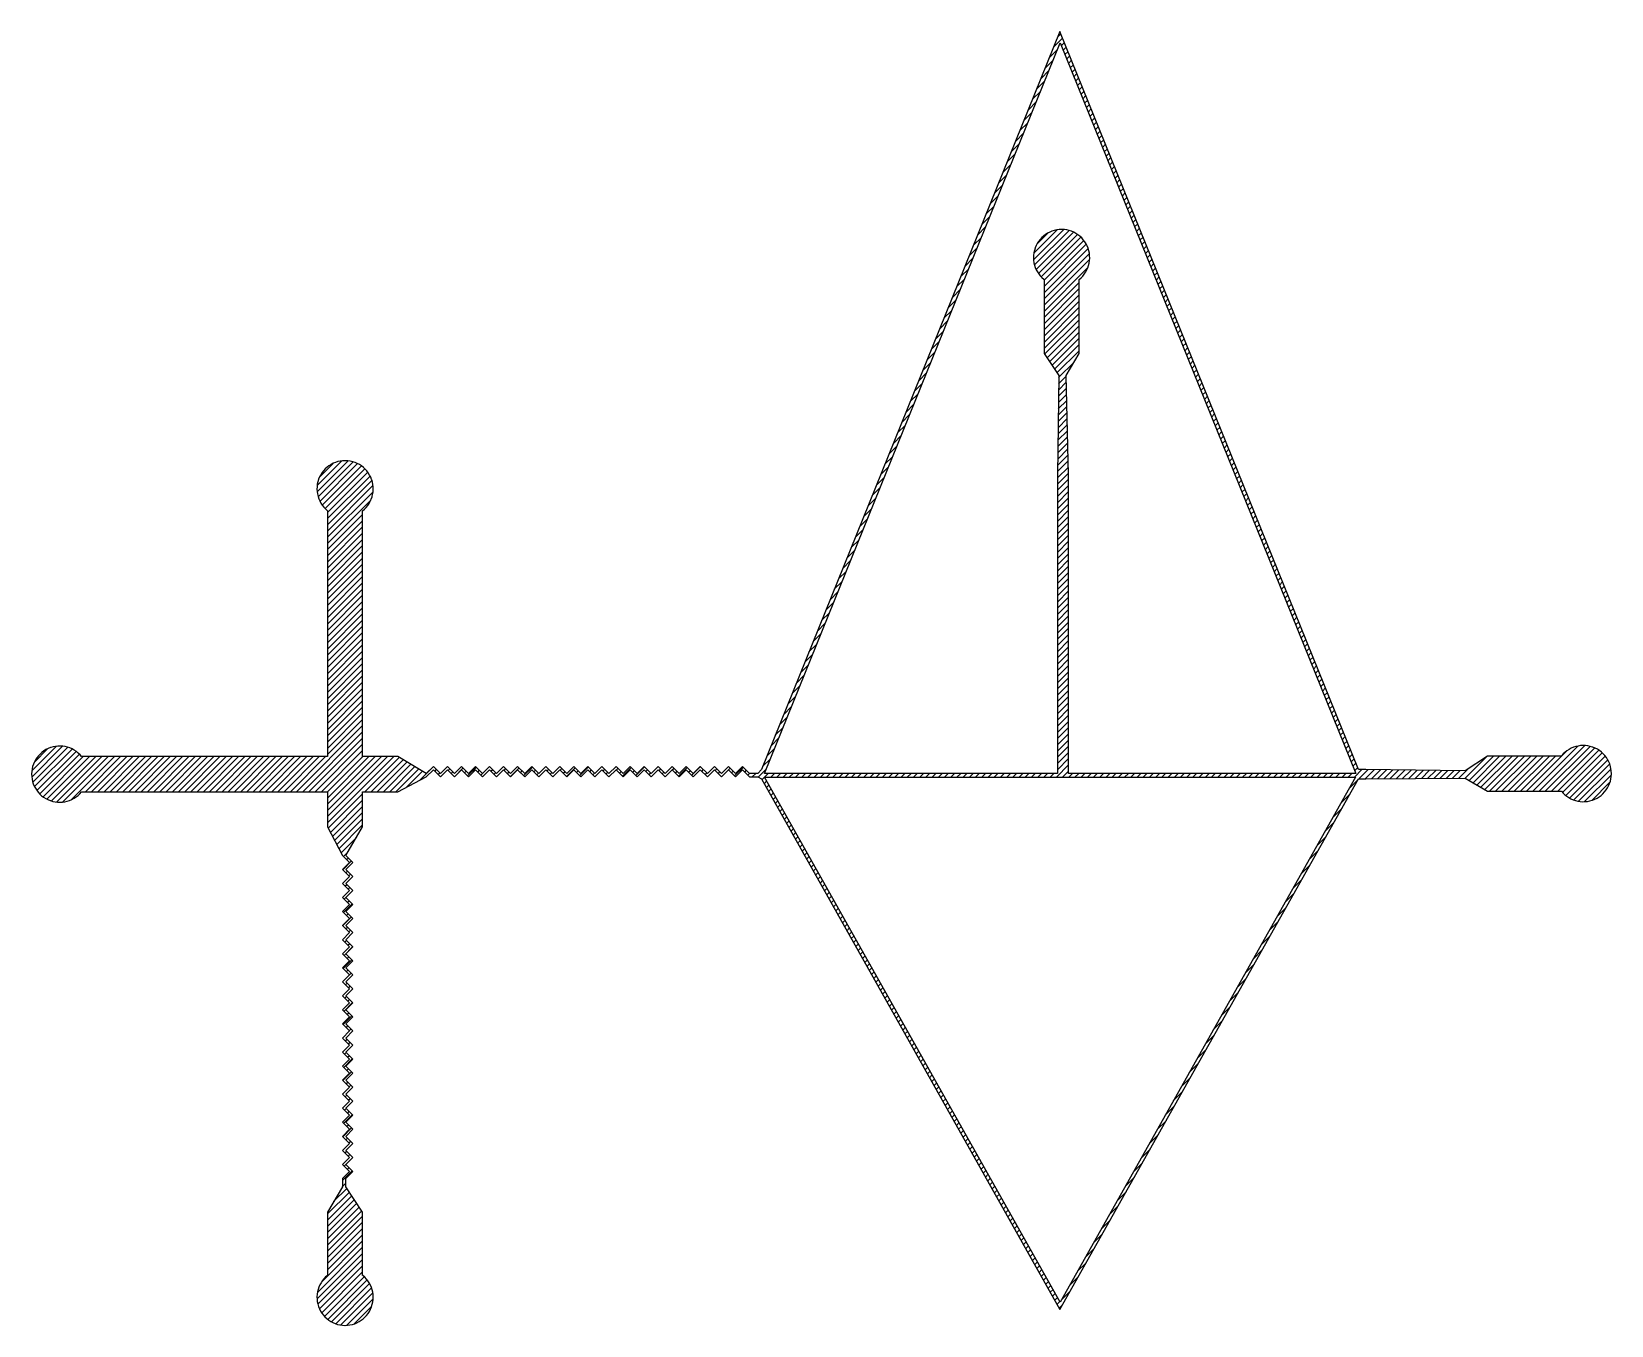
# Model space of a CAD drawing. Extents: x -182.8 to -137.9, y -97 to -60.1.
import ezdxf

# ---------------------------------------------------------------- set-up
doc = ezdxf.new("R2010")
doc.units = 0
doc.header["$MEASUREMENT"] = 0
doc.layers.get('0').update_dxf_attribs({"linetype": 'CONTINUOUS'})
doc.layers.add('1', color=7, linetype='CONTINUOUS')

msp = doc.modelspace()

# ---------------------------------------------------------------- hatches: boundary and pattern name
at = {"linetype": 'Continuous'}
h = msp.add_hatch(dxfattribs=at)
h.set_pattern_fill('ANSI31', color=256)
h.set_pattern_definition([(45, (-173.98028, -81.35502), (-0.08838835, 0.08838835), [])])
h.paths.add_polyline_path([(-171.591, -81.353), (-171.391, -81.153), (-171.191, -81.353), (-170.991, -81.153), (-170.791, -81.353), (-170.591, -81.153), (-170.391, -81.353), (-170.191, -81.153), (-169.991, -81.353), (-169.791, -81.153), (-169.591, -81.353), (-169.391, -81.153), (-169.191, -81.353), (-168.991, -81.153), (-168.791, -81.353), (-168.591, -81.153), (-168.391, -81.353), (-168.191, -81.153), (-167.991, -81.353), (-167.791, -81.153), (-167.591, -81.353), (-167.391, -81.153), (-167.191, -81.353), (-166.991, -81.153), (-166.791, -81.353), (-166.591, -81.153), (-166.391, -81.353), (-166.191, -81.153), (-165.991, -81.353), (-165.791, -81.153), (-165.591, -81.353), (-165.391, -81.153), (-165.191, -81.353), (-164.991, -81.153), (-164.791, -81.353), (-164.591, -81.153), (-164.391, -81.353), (-164.191, -81.153), (-163.991, -81.353), (-163.791, -81.153), (-163.591, -81.353), (-163.391, -81.153), (-163.191, -81.353), (-162.991, -81.153), (-162.791, -81.353), (-162.591, -81.153), (-162.391, -81.353), (-162.158, -81.353), (-162.053, -81.409), (-153.553, -96.515), (-145.053, -81.409), (-144.843, -81.409), (-142.016, -81.39), (-141.384, -81.761), (-139.279, -81.761), (-139.233, -81.814), (-139.183, -81.862), (-139.128, -81.906), (-139.07, -81.944), (-139.009, -81.978), (-138.945, -82.006), (-138.879, -82.029), (-138.811, -82.045), (-138.742, -82.056), (-138.673, -82.061), (-138.603, -82.059), (-138.534, -82.052), (-138.465, -82.038), (-138.398, -82.019), (-138.39, -82.016), (-138.325, -81.99), (-138.263, -81.958), (-138.204, -81.922), (-138.148, -81.88), (-138.096, -81.833), (-138.048, -81.782), (-138.005, -81.727), (-137.967, -81.669), (-137.934, -81.607), (-137.906, -81.543), (-137.885, -81.477), (-137.869, -81.409), (-137.859, -81.34), (-137.855, -81.27), (-137.855, -81.261), (-137.858, -81.191), (-137.867, -81.122), (-137.882, -81.054), (-137.903, -80.987), (-137.93, -80.923), (-137.962, -80.861), (-137.999, -80.802), (-138.042, -80.747), (-138.089, -80.695), (-138.14, -80.648), (-138.196, -80.606), (-138.254, -80.568), (-138.316, -80.536), (-138.381, -80.509), (-138.39, -80.506), (-138.457, -80.486), (-138.525, -80.471), (-138.594, -80.463), (-138.664, -80.461), (-138.733, -80.465), (-138.802, -80.475), (-138.87, -80.491), (-138.937, -80.512), (-139.001, -80.54), (-139.062, -80.573), (-139.121, -80.611), (-139.175, -80.654), (-139.226, -80.702), (-139.273, -80.753), (-139.279, -80.761), (-141.384, -80.761), (-142.016, -81.178), (-144.843, -81.146), (-145.053, -81.146), (-153.553, -60.133), (-162.053, -81.146), (-162.158, -81.254), (-162.391, -81.254), (-162.591, -81.054), (-162.791, -81.254), (-162.991, -81.054), (-163.191, -81.254), (-163.391, -81.054), (-163.591, -81.254), (-163.791, -81.054), (-163.991, -81.254), (-164.191, -81.054), (-164.391, -81.254), (-164.591, -81.054), (-164.791, -81.254), (-164.991, -81.054), (-165.191, -81.254), (-165.391, -81.054), (-165.591, -81.254), (-165.791, -81.054), (-165.991, -81.254), (-166.191, -81.054), (-166.391, -81.254), (-166.591, -81.054), (-166.791, -81.254), (-166.991, -81.054), (-167.191, -81.254), (-167.391, -81.054), (-167.591, -81.254), (-167.791, -81.054), (-167.991, -81.254), (-168.191, -81.054), (-168.391, -81.254), (-168.591, -81.054), (-168.791, -81.254), (-168.991, -81.054), (-169.191, -81.254), (-169.391, -81.054), (-169.591, -81.254), (-169.791, -81.054), (-169.991, -81.254), (-170.191, -81.054), (-170.391, -81.254), (-170.591, -81.054), (-170.791, -81.254), (-170.991, -81.054), (-171.191, -81.254), (-171.391, -81.054), (-171.591, -81.254), (-172.404, -80.776), (-173.404, -80.776), (-173.404, -73.776), (-173.351, -73.73), (-173.303, -73.68), (-173.259, -73.625), (-173.22, -73.567), (-173.187, -73.506), (-173.159, -73.442), (-173.136, -73.376), (-173.119, -73.308), (-173.109, -73.239), (-173.104, -73.17), (-173.105, -73.1), (-173.113, -73.031), (-173.126, -72.962), (-173.146, -72.895), (-173.149, -72.886), (-173.175, -72.821), (-173.206, -72.759), (-173.243, -72.7), (-173.285, -72.644), (-173.331, -72.592), (-173.382, -72.544), (-173.437, -72.501), (-173.496, -72.463), (-173.557, -72.43), (-173.621, -72.403), (-173.687, -72.381), (-173.755, -72.365), (-173.824, -72.355), (-173.894, -72.351), (-173.904, -72.351), (-173.974, -72.354), (-174.043, -72.363), (-174.111, -72.378), (-174.178, -72.399), (-174.242, -72.426), (-174.304, -72.458), (-174.363, -72.496), (-174.418, -72.538), (-174.47, -72.585), (-174.517, -72.637), (-174.559, -72.692), (-174.597, -72.751), (-174.629, -72.813), (-174.656, -72.877), (-174.659, -72.886), (-174.679, -72.953), (-174.694, -73.021), (-174.702, -73.091), (-174.704, -73.161), (-174.7, -73.23), (-174.69, -73.299), (-174.674, -73.368), (-174.652, -73.434), (-174.625, -73.498), (-174.592, -73.56), (-174.554, -73.618), (-174.51, -73.673), (-174.463, -73.724), (-174.411, -73.771), (-174.404, -73.776), (-174.404, -80.776), (-181.403, -80.776), (-181.449, -80.723), (-181.499, -80.675), (-181.554, -80.631), (-181.612, -80.592), (-181.673, -80.559), (-181.737, -80.531), (-181.803, -80.508), (-181.871, -80.491), (-181.94, -80.481), (-182.009, -80.476), (-182.079, -80.477), (-182.148, -80.485), (-182.217, -80.498), (-182.284, -80.518), (-182.293, -80.521), (-182.358, -80.547), (-182.42, -80.578), (-182.479, -80.615), (-182.535, -80.657), (-182.587, -80.704), (-182.635, -80.755), (-182.678, -80.81), (-182.716, -80.868), (-182.749, -80.93), (-182.777, -80.994), (-182.798, -81.06), (-182.814, -81.128), (-182.824, -81.197), (-182.828, -81.267), (-182.828, -81.276), (-182.825, -81.346), (-182.816, -81.415), (-182.801, -81.483), (-182.78, -81.55), (-182.753, -81.614), (-182.72, -81.676), (-182.683, -81.735), (-182.64, -81.791), (-182.593, -81.842), (-182.542, -81.889), (-182.486, -81.932), (-182.427, -81.969), (-182.365, -82.002), (-182.301, -82.028), (-182.293, -82.031), (-182.226, -82.051), (-182.158, -82.066), (-182.088, -82.074), (-182.018, -82.076), (-181.949, -82.072), (-181.88, -82.062), (-181.811, -82.046), (-181.745, -82.024), (-181.681, -81.997), (-181.619, -81.964), (-181.561, -81.926), (-181.506, -81.882), (-181.455, -81.835), (-181.408, -81.783), (-181.403, -81.776), (-174.404, -81.776), (-174.404, -82.776), (-173.981, -83.589), (-173.781, -83.789), (-173.981, -83.989), (-173.781, -84.189), (-173.981, -84.389), (-173.781, -84.589), (-173.981, -84.789), (-173.781, -84.989), (-173.981, -85.189), (-173.781, -85.389), (-173.981, -85.589), (-173.781, -85.789), (-173.981, -85.989), (-173.781, -86.189), (-173.981, -86.389), (-173.781, -86.589), (-173.981, -86.789), (-173.781, -86.989), (-173.981, -87.189), (-173.781, -87.389), (-173.981, -87.589), (-173.781, -87.789), (-173.981, -87.989), (-173.781, -88.189), (-173.981, -88.389), (-173.781, -88.589), (-173.981, -88.789), (-173.781, -88.989), (-173.981, -89.189), (-173.781, -89.389), (-173.981, -89.589), (-173.781, -89.789), (-173.981, -89.989), (-173.781, -90.189), (-173.981, -90.389), (-173.781, -90.589), (-173.981, -90.789), (-173.781, -90.989), (-173.981, -91.189), (-173.781, -91.389), (-173.981, -91.589), (-173.781, -91.789), (-173.981, -91.989), (-173.781, -92.189), (-173.981, -92.389), (-173.781, -92.589), (-173.981, -92.789), (-173.981, -93.022), (-174.404, -93.747), (-174.404, -95.547), (-174.457, -95.593), (-174.505, -95.643), (-174.549, -95.698), (-174.588, -95.756), (-174.621, -95.817), (-174.649, -95.881), (-174.672, -95.947), (-174.689, -96.015), (-174.699, -96.084), (-174.704, -96.154), (-174.702, -96.224), (-174.695, -96.293), (-174.681, -96.362), (-174.662, -96.429), (-174.659, -96.437), (-174.633, -96.502), (-174.601, -96.564), (-174.565, -96.623), (-174.523, -96.679), (-174.476, -96.731), (-174.425, -96.779), (-174.37, -96.822), (-174.312, -96.86), (-174.25, -96.893), (-174.186, -96.921), (-174.119, -96.942), (-174.051, -96.958), (-173.982, -96.968), (-173.912, -96.972), (-173.904, -96.972), (-173.834, -96.969), (-173.765, -96.96), (-173.697, -96.945), (-173.63, -96.924), (-173.566, -96.897), (-173.504, -96.865), (-173.445, -96.827), (-173.389, -96.785), (-173.338, -96.737), (-173.291, -96.686), (-173.248, -96.631), (-173.211, -96.572), (-173.179, -96.51), (-173.152, -96.445), (-173.149, -96.437), (-173.129, -96.37), (-173.114, -96.302), (-173.106, -96.233), (-173.104, -96.163), (-173.108, -96.093), (-173.118, -96.024), (-173.133, -95.956), (-173.155, -95.89), (-173.183, -95.825), (-173.216, -95.764), (-173.254, -95.705), (-173.297, -95.651), (-173.345, -95.6), (-173.397, -95.553), (-173.404, -95.547), (-173.404, -93.747), (-173.882, -93.022), (-173.882, -92.789), (-173.682, -92.589), (-173.882, -92.389), (-173.682, -92.189), (-173.882, -91.989), (-173.682, -91.789), (-173.882, -91.589), (-173.682, -91.389), (-173.882, -91.189), (-173.682, -90.989), (-173.882, -90.789), (-173.682, -90.589), (-173.882, -90.389), (-173.682, -90.189), (-173.882, -89.989), (-173.682, -89.789), (-173.882, -89.589), (-173.682, -89.389), (-173.882, -89.189), (-173.682, -88.989), (-173.882, -88.789), (-173.682, -88.589), (-173.882, -88.389), (-173.682, -88.189), (-173.882, -87.989), (-173.682, -87.789), (-173.882, -87.589), (-173.682, -87.389), (-173.882, -87.189), (-173.682, -86.989), (-173.882, -86.789), (-173.682, -86.589), (-173.882, -86.389), (-173.682, -86.189), (-173.882, -85.989), (-173.682, -85.789), (-173.882, -85.589), (-173.682, -85.389), (-173.882, -85.189), (-173.682, -84.989), (-173.882, -84.789), (-173.682, -84.589), (-173.882, -84.389), (-173.682, -84.189), (-173.882, -83.989), (-173.682, -83.789), (-173.882, -83.589), (-173.404, -82.776), (-173.404, -81.776), (-172.404, -81.776)])
h.paths.add_polyline_path([(-161.964, -81.255), (-153.549, -60.453), (-145.134, -81.255), (-153.307, -81.255), (-153.307, -72.755), (-153.378, -69.928), (-153.007, -69.296), (-153.007, -67.191), (-152.954, -67.145), (-152.906, -67.095), (-152.862, -67.04), (-152.824, -66.982), (-152.79, -66.921), (-152.762, -66.857), (-152.739, -66.791), (-152.723, -66.723), (-152.712, -66.654), (-152.707, -66.585), (-152.709, -66.515), (-152.716, -66.446), (-152.73, -66.377), (-152.749, -66.31), (-152.752, -66.302), (-152.778, -66.237), (-152.81, -66.175), (-152.846, -66.116), (-152.888, -66.06), (-152.935, -66.008), (-152.986, -65.96), (-153.041, -65.917), (-153.099, -65.879), (-153.161, -65.846), (-153.225, -65.818), (-153.291, -65.797), (-153.359, -65.781), (-153.428, -65.771), (-153.498, -65.767), (-153.507, -65.767), (-153.577, -65.77), (-153.646, -65.779), (-153.714, -65.794), (-153.781, -65.815), (-153.845, -65.842), (-153.907, -65.874), (-153.966, -65.911), (-154.021, -65.954), (-154.073, -66.001), (-154.12, -66.052), (-154.162, -66.108), (-154.2, -66.166), (-154.232, -66.228), (-154.259, -66.293), (-154.262, -66.302), (-154.282, -66.369), (-154.297, -66.437), (-154.305, -66.506), (-154.307, -66.576), (-154.303, -66.645), (-154.293, -66.714), (-154.277, -66.782), (-154.256, -66.849), (-154.228, -66.913), (-154.195, -66.974), (-154.157, -67.033), (-154.114, -67.087), (-154.066, -67.138), (-154.015, -67.185), (-154.007, -67.191), (-154.007, -69.296), (-153.59, -69.928), (-153.622, -72.755), (-153.622, -81.255)], flags=16)
h.paths.add_polyline_path([(-161.961, -81.36), (-145.138, -81.36), (-153.549, -96.309)], flags=16)

# ---------------------------------------------------------------- linework, layer by layer
at = {"layer": '1'}
for p, q in [((-153.553, -60.133), (-162.053, -81.146)), ((-145.053, -81.146), (-153.553, -60.133)), ((-161.964, -81.255), (-153.549, -60.453)), ((-153.549, -60.453), (-145.134, -81.255)), ((-154.162, -66.108), (-154.2, -66.166)), ((-154.12, -66.052), (-154.162, -66.108)), ((-154.073, -66.001), (-154.12, -66.052)), ((-154.021, -65.954), (-154.073, -66.001)), ((-153.966, -65.911), (-154.021, -65.954)), ((-153.907, -65.874), (-153.966, -65.911)), ((-153.845, -65.842), (-153.907, -65.874)), ((-153.781, -65.815), (-153.845, -65.842)), ((-153.714, -65.794), (-153.781, -65.815)), ((-153.646, -65.779), (-153.714, -65.794)), ((-153.577, -65.77), (-153.646, -65.779)), ((-153.507, -65.767), (-153.577, -65.77)), ((-153.498, -65.767), (-153.507, -65.767)), ((-153.428, -65.771), (-153.498, -65.767)), ((-153.359, -65.781), (-153.428, -65.771)), ((-153.291, -65.797), (-153.359, -65.781)), ((-153.225, -65.818), (-153.291, -65.797)), ((-153.161, -65.846), (-153.225, -65.818)), ((-153.099, -65.879), (-153.161, -65.846)), ((-153.041, -65.917), (-153.099, -65.879)), ((-152.986, -65.96), (-153.041, -65.917)), ((-152.935, -66.008), (-152.986, -65.96)), ((-152.888, -66.06), (-152.935, -66.008)), ((-152.846, -66.116), (-152.888, -66.06)), ((-154.305, -66.506), (-154.307, -66.576)), ((-154.297, -66.437), (-154.305, -66.506)), ((-154.282, -66.369), (-154.297, -66.437)), ((-154.262, -66.302), (-154.282, -66.369)), ((-154.259, -66.293), (-154.262, -66.302)), ((-154.232, -66.228), (-154.259, -66.293)), ((-154.2, -66.166), (-154.232, -66.228)), ((-152.81, -66.175), (-152.846, -66.116)), ((-152.778, -66.237), (-152.81, -66.175)), ((-152.752, -66.302), (-152.778, -66.237)), ((-152.749, -66.31), (-152.752, -66.302)), ((-152.73, -66.377), (-152.749, -66.31)), ((-152.716, -66.446), (-152.73, -66.377)), ((-152.709, -66.515), (-152.716, -66.446)), ((-152.707, -66.585), (-152.709, -66.515)), ((-154.307, -66.576), (-154.303, -66.645)), ((-154.303, -66.645), (-154.293, -66.714)), ((-154.293, -66.714), (-154.277, -66.782)), ((-154.277, -66.782), (-154.256, -66.849)), ((-154.256, -66.849), (-154.228, -66.913)), ((-154.228, -66.913), (-154.195, -66.974)), ((-154.195, -66.974), (-154.157, -67.033)), ((-152.862, -67.04), (-152.824, -66.982)), ((-152.824, -66.982), (-152.79, -66.921)), ((-152.79, -66.921), (-152.762, -66.857)), ((-152.762, -66.857), (-152.739, -66.791)), ((-152.739, -66.791), (-152.723, -66.723)), ((-152.723, -66.723), (-152.712, -66.654)), ((-152.712, -66.654), (-152.707, -66.585)), ((-154.157, -67.033), (-154.114, -67.087)), ((-154.114, -67.087), (-154.066, -67.138)), ((-154.066, -67.138), (-154.015, -67.185)), ((-154.015, -67.185), (-154.007, -67.191)), ((-154.007, -67.191), (-154.007, -69.296)), ((-153.007, -67.191), (-152.954, -67.145)), ((-153.007, -69.296), (-153.007, -67.191)), ((-152.954, -67.145), (-152.906, -67.095)), ((-152.906, -67.095), (-152.862, -67.04)), ((-154.007, -69.296), (-153.59, -69.928)), ((-153.378, -69.928), (-153.007, -69.296)), ((-153.59, -69.928), (-153.622, -72.755)), ((-153.307, -72.755), (-153.378, -69.928)), ((-174.178, -72.399), (-174.242, -72.426)), ((-174.111, -72.378), (-174.178, -72.399)), ((-174.043, -72.363), (-174.111, -72.378)), ((-173.974, -72.354), (-174.043, -72.363)), ((-173.904, -72.351), (-173.974, -72.354)), ((-173.894, -72.351), (-173.904, -72.351)), ((-173.824, -72.355), (-173.894, -72.351)), ((-173.755, -72.365), (-173.824, -72.355)), ((-173.687, -72.381), (-173.755, -72.365)), ((-173.621, -72.403), (-173.687, -72.381)), ((-173.557, -72.43), (-173.621, -72.403)), ((-174.629, -72.813), (-174.656, -72.877)), ((-174.597, -72.751), (-174.629, -72.813)), ((-174.559, -72.692), (-174.597, -72.751)), ((-174.517, -72.637), (-174.559, -72.692)), ((-174.47, -72.585), (-174.517, -72.637)), ((-174.418, -72.538), (-174.47, -72.585)), ((-174.363, -72.496), (-174.418, -72.538)), ((-174.304, -72.458), (-174.363, -72.496)), ((-174.242, -72.426), (-174.304, -72.458)), ((-173.496, -72.463), (-173.557, -72.43)), ((-173.437, -72.501), (-173.496, -72.463)), ((-173.382, -72.544), (-173.437, -72.501)), ((-173.331, -72.592), (-173.382, -72.544)), ((-173.285, -72.644), (-173.331, -72.592)), ((-173.243, -72.7), (-173.285, -72.644)), ((-173.206, -72.759), (-173.243, -72.7)), ((-173.175, -72.821), (-173.206, -72.759)), ((-173.149, -72.886), (-173.175, -72.821)), ((-153.622, -72.755), (-153.622, -81.255)), ((-153.307, -81.255), (-153.307, -72.755)), ((-174.702, -73.091), (-174.704, -73.161)), ((-174.704, -73.161), (-174.7, -73.23)), ((-174.694, -73.021), (-174.702, -73.091)), ((-174.7, -73.23), (-174.69, -73.299)), ((-174.679, -72.953), (-174.694, -73.021)), ((-174.69, -73.299), (-174.674, -73.368)), ((-174.659, -72.886), (-174.679, -72.953)), ((-174.656, -72.877), (-174.659, -72.886)), ((-173.146, -72.895), (-173.149, -72.886)), ((-173.126, -72.962), (-173.146, -72.895)), ((-173.113, -73.031), (-173.126, -72.962)), ((-173.119, -73.308), (-173.109, -73.239)), ((-173.105, -73.1), (-173.113, -73.031)), ((-173.109, -73.239), (-173.104, -73.17)), ((-173.104, -73.17), (-173.105, -73.1)), ((-174.674, -73.368), (-174.652, -73.434)), ((-174.652, -73.434), (-174.625, -73.498)), ((-174.625, -73.498), (-174.592, -73.56)), ((-174.592, -73.56), (-174.554, -73.618)), ((-174.554, -73.618), (-174.51, -73.673)), ((-174.51, -73.673), (-174.463, -73.724)), ((-174.463, -73.724), (-174.411, -73.771)), ((-173.404, -73.776), (-173.351, -73.73)), ((-173.351, -73.73), (-173.303, -73.68)), ((-173.303, -73.68), (-173.259, -73.625)), ((-173.259, -73.625), (-173.22, -73.567)), ((-173.22, -73.567), (-173.187, -73.506)), ((-173.187, -73.506), (-173.159, -73.442)), ((-173.159, -73.442), (-173.136, -73.376)), ((-173.136, -73.376), (-173.119, -73.308)), ((-174.411, -73.771), (-174.404, -73.776)), ((-174.404, -73.776), (-174.404, -80.776)), ((-173.404, -80.776), (-173.404, -73.776)), ((-182.217, -80.498), (-182.284, -80.518)), ((-182.148, -80.485), (-182.217, -80.498)), ((-182.079, -80.477), (-182.148, -80.485)), ((-182.009, -80.476), (-182.079, -80.477)), ((-181.94, -80.481), (-182.009, -80.476)), ((-181.871, -80.491), (-181.94, -80.481)), ((-181.803, -80.508), (-181.871, -80.491)), ((-138.87, -80.491), (-138.937, -80.512)), ((-138.802, -80.475), (-138.87, -80.491)), ((-138.733, -80.465), (-138.802, -80.475)), ((-138.664, -80.461), (-138.733, -80.465)), ((-138.594, -80.463), (-138.664, -80.461)), ((-138.525, -80.471), (-138.594, -80.463)), ((-138.457, -80.486), (-138.525, -80.471)), ((-138.39, -80.506), (-138.457, -80.486)), ((-182.749, -80.93), (-182.777, -80.994)), ((-182.716, -80.868), (-182.749, -80.93)), ((-182.678, -80.81), (-182.716, -80.868)), ((-182.635, -80.755), (-182.678, -80.81)), ((-182.587, -80.704), (-182.635, -80.755)), ((-182.535, -80.657), (-182.587, -80.704)), ((-182.479, -80.615), (-182.535, -80.657)), ((-182.42, -80.578), (-182.479, -80.615)), ((-182.358, -80.547), (-182.42, -80.578)), ((-182.293, -80.521), (-182.358, -80.547)), ((-182.284, -80.518), (-182.293, -80.521)), ((-181.737, -80.531), (-181.803, -80.508)), ((-181.673, -80.559), (-181.737, -80.531)), ((-181.612, -80.592), (-181.673, -80.559)), ((-181.554, -80.631), (-181.612, -80.592)), ((-181.499, -80.675), (-181.554, -80.631)), ((-181.449, -80.723), (-181.499, -80.675)), ((-181.403, -80.776), (-181.449, -80.723)), ((-174.404, -80.776), (-181.403, -80.776)), ((-172.404, -80.776), (-173.404, -80.776)), ((-171.591, -81.254), (-172.404, -80.776)), ((-141.384, -80.761), (-142.016, -81.178)), ((-139.279, -80.761), (-141.384, -80.761)), ((-139.273, -80.753), (-139.279, -80.761)), ((-139.226, -80.702), (-139.273, -80.753)), ((-139.175, -80.654), (-139.226, -80.702)), ((-139.121, -80.611), (-139.175, -80.654)), ((-139.062, -80.573), (-139.121, -80.611)), ((-139.001, -80.54), (-139.062, -80.573)), ((-138.937, -80.512), (-139.001, -80.54)), ((-138.381, -80.509), (-138.39, -80.506)), ((-138.316, -80.536), (-138.381, -80.509)), ((-138.254, -80.568), (-138.316, -80.536)), ((-138.196, -80.606), (-138.254, -80.568)), ((-138.14, -80.648), (-138.196, -80.606)), ((-138.089, -80.695), (-138.14, -80.648)), ((-138.042, -80.747), (-138.089, -80.695)), ((-137.999, -80.802), (-138.042, -80.747)), ((-137.962, -80.861), (-137.999, -80.802)), ((-137.93, -80.923), (-137.962, -80.861)), ((-137.903, -80.987), (-137.93, -80.923)), ((-182.824, -81.197), (-182.828, -81.267)), ((-182.828, -81.267), (-182.828, -81.276)), ((-182.828, -81.276), (-182.825, -81.346)), ((-182.825, -81.346), (-182.816, -81.415)), ((-182.814, -81.128), (-182.824, -81.197)), ((-182.798, -81.06), (-182.814, -81.128)), ((-182.777, -80.994), (-182.798, -81.06)), ((-172.404, -81.776), (-171.591, -81.353)), ((-171.391, -81.054), (-171.591, -81.254)), ((-171.591, -81.353), (-171.391, -81.153)), ((-171.191, -81.254), (-171.391, -81.054)), ((-171.391, -81.153), (-171.191, -81.353)), ((-170.991, -81.054), (-171.191, -81.254)), ((-171.191, -81.353), (-170.991, -81.153)), ((-170.791, -81.254), (-170.991, -81.054)), ((-170.991, -81.153), (-170.791, -81.353)), ((-170.591, -81.054), (-170.791, -81.254)), ((-170.791, -81.353), (-170.591, -81.153)), ((-170.391, -81.254), (-170.591, -81.054)), ((-170.591, -81.153), (-170.391, -81.353)), ((-170.191, -81.054), (-170.391, -81.254)), ((-170.391, -81.353), (-170.191, -81.153)), ((-169.991, -81.254), (-170.191, -81.054)), ((-170.191, -81.153), (-169.991, -81.353)), ((-169.791, -81.054), (-169.991, -81.254)), ((-169.991, -81.353), (-169.791, -81.153)), ((-169.591, -81.254), (-169.791, -81.054)), ((-169.791, -81.153), (-169.591, -81.353)), ((-169.391, -81.054), (-169.591, -81.254)), ((-169.591, -81.353), (-169.391, -81.153)), ((-169.191, -81.254), (-169.391, -81.054)), ((-169.391, -81.153), (-169.191, -81.353)), ((-168.991, -81.054), (-169.191, -81.254)), ((-169.191, -81.353), (-168.991, -81.153)), ((-168.791, -81.254), (-168.991, -81.054)), ((-168.991, -81.153), (-168.791, -81.353)), ((-168.591, -81.054), (-168.791, -81.254)), ((-168.791, -81.353), (-168.591, -81.153)), ((-168.391, -81.254), (-168.591, -81.054)), ((-168.591, -81.153), (-168.391, -81.353)), ((-168.191, -81.054), (-168.391, -81.254)), ((-168.391, -81.353), (-168.191, -81.153)), ((-167.991, -81.254), (-168.191, -81.054)), ((-168.191, -81.153), (-167.991, -81.353)), ((-167.791, -81.054), (-167.991, -81.254)), ((-167.991, -81.353), (-167.791, -81.153)), ((-167.591, -81.254), (-167.791, -81.054)), ((-167.791, -81.153), (-167.591, -81.353)), ((-167.391, -81.054), (-167.591, -81.254)), ((-167.591, -81.353), (-167.391, -81.153)), ((-167.191, -81.254), (-167.391, -81.054)), ((-167.391, -81.153), (-167.191, -81.353)), ((-166.991, -81.054), (-167.191, -81.254)), ((-167.191, -81.353), (-166.991, -81.153)), ((-166.791, -81.254), (-166.991, -81.054)), ((-166.991, -81.153), (-166.791, -81.353)), ((-166.591, -81.054), (-166.791, -81.254)), ((-166.791, -81.353), (-166.591, -81.153)), ((-166.391, -81.254), (-166.591, -81.054)), ((-166.591, -81.153), (-166.391, -81.353)), ((-166.191, -81.054), (-166.391, -81.254)), ((-166.391, -81.353), (-166.191, -81.153)), ((-165.991, -81.254), (-166.191, -81.054)), ((-166.191, -81.153), (-165.991, -81.353)), ((-165.791, -81.054), (-165.991, -81.254)), ((-165.991, -81.353), (-165.791, -81.153)), ((-165.591, -81.254), (-165.791, -81.054)), ((-165.791, -81.153), (-165.591, -81.353)), ((-165.391, -81.054), (-165.591, -81.254)), ((-165.591, -81.353), (-165.391, -81.153)), ((-165.191, -81.254), (-165.391, -81.054)), ((-165.391, -81.153), (-165.191, -81.353)), ((-164.991, -81.054), (-165.191, -81.254)), ((-165.191, -81.353), (-164.991, -81.153)), ((-164.791, -81.254), (-164.991, -81.054)), ((-164.991, -81.153), (-164.791, -81.353)), ((-164.591, -81.054), (-164.791, -81.254)), ((-164.791, -81.353), (-164.591, -81.153)), ((-164.391, -81.254), (-164.591, -81.054)), ((-164.591, -81.153), (-164.391, -81.353)), ((-164.191, -81.054), (-164.391, -81.254)), ((-164.391, -81.353), (-164.191, -81.153)), ((-163.991, -81.254), (-164.191, -81.054)), ((-164.191, -81.153), (-163.991, -81.353)), ((-163.791, -81.054), (-163.991, -81.254)), ((-163.991, -81.353), (-163.791, -81.153)), ((-163.591, -81.254), (-163.791, -81.054)), ((-163.791, -81.153), (-163.591, -81.353)), ((-163.391, -81.054), (-163.591, -81.254)), ((-163.591, -81.353), (-163.391, -81.153)), ((-163.191, -81.254), (-163.391, -81.054)), ((-163.391, -81.153), (-163.191, -81.353)), ((-162.991, -81.054), (-163.191, -81.254)), ((-163.191, -81.353), (-162.991, -81.153)), ((-162.791, -81.254), (-162.991, -81.054)), ((-162.991, -81.153), (-162.791, -81.353)), ((-162.591, -81.054), (-162.791, -81.254)), ((-162.791, -81.353), (-162.591, -81.153)), ((-162.391, -81.254), (-162.591, -81.054)), ((-162.591, -81.153), (-162.391, -81.353)), ((-162.158, -81.254), (-162.391, -81.254)), ((-162.391, -81.353), (-162.158, -81.353)), ((-162.053, -81.146), (-162.158, -81.254)), ((-162.158, -81.353), (-162.053, -81.409)), ((-153.622, -81.255), (-161.964, -81.255)), ((-145.134, -81.255), (-153.307, -81.255)), ((-144.843, -81.146), (-145.053, -81.146)), ((-142.016, -81.178), (-144.843, -81.146)), ((-144.843, -81.409), (-142.016, -81.39)), ((-142.016, -81.39), (-141.384, -81.761)), ((-137.882, -81.054), (-137.903, -80.987)), ((-137.867, -81.122), (-137.882, -81.054)), ((-137.869, -81.409), (-137.859, -81.34)), ((-137.858, -81.191), (-137.867, -81.122)), ((-137.859, -81.34), (-137.855, -81.27)), ((-137.855, -81.261), (-137.858, -81.191)), ((-137.855, -81.27), (-137.855, -81.261)), ((-182.816, -81.415), (-182.801, -81.483)), ((-182.801, -81.483), (-182.78, -81.55)), ((-182.78, -81.55), (-182.753, -81.614)), ((-182.753, -81.614), (-182.72, -81.676)), ((-182.72, -81.676), (-182.683, -81.735)), ((-182.683, -81.735), (-182.64, -81.791)), ((-182.64, -81.791), (-182.593, -81.842)), ((-182.593, -81.842), (-182.542, -81.889)), ((-181.506, -81.882), (-181.455, -81.835)), ((-181.455, -81.835), (-181.408, -81.783)), ((-181.408, -81.783), (-181.403, -81.776)), ((-181.403, -81.776), (-174.404, -81.776)), ((-174.404, -81.776), (-174.404, -82.776)), ((-173.404, -82.776), (-173.404, -81.776)), ((-173.404, -81.776), (-172.404, -81.776)), ((-162.053, -81.409), (-153.553, -96.515)), ((-153.553, -96.515), (-145.053, -81.409)), ((-145.053, -81.409), (-144.843, -81.409)), ((-141.384, -81.761), (-139.279, -81.761)), ((-139.279, -81.761), (-139.233, -81.814)), ((-139.233, -81.814), (-139.183, -81.862)), ((-138.148, -81.88), (-138.096, -81.833)), ((-138.096, -81.833), (-138.048, -81.782)), ((-138.048, -81.782), (-138.005, -81.727)), ((-138.005, -81.727), (-137.967, -81.669)), ((-137.967, -81.669), (-137.934, -81.607)), ((-137.934, -81.607), (-137.906, -81.543)), ((-137.906, -81.543), (-137.885, -81.477)), ((-137.885, -81.477), (-137.869, -81.409)), ((-182.542, -81.889), (-182.486, -81.932)), ((-182.486, -81.932), (-182.427, -81.969)), ((-182.427, -81.969), (-182.365, -82.002)), ((-182.365, -82.002), (-182.301, -82.028)), ((-182.301, -82.028), (-182.293, -82.031)), ((-182.293, -82.031), (-182.226, -82.051)), ((-182.226, -82.051), (-182.158, -82.066)), ((-182.158, -82.066), (-182.088, -82.074)), ((-182.088, -82.074), (-182.018, -82.076)), ((-182.018, -82.076), (-181.949, -82.072)), ((-181.949, -82.072), (-181.88, -82.062)), ((-181.88, -82.062), (-181.811, -82.046)), ((-181.811, -82.046), (-181.745, -82.024)), ((-181.745, -82.024), (-181.681, -81.997)), ((-181.681, -81.997), (-181.619, -81.964)), ((-181.619, -81.964), (-181.561, -81.926)), ((-181.561, -81.926), (-181.506, -81.882)), ((-139.183, -81.862), (-139.128, -81.906)), ((-139.128, -81.906), (-139.07, -81.944)), ((-139.07, -81.944), (-139.009, -81.978)), ((-139.009, -81.978), (-138.945, -82.006)), ((-138.945, -82.006), (-138.879, -82.029)), ((-138.879, -82.029), (-138.811, -82.045)), ((-138.811, -82.045), (-138.742, -82.056)), ((-138.742, -82.056), (-138.673, -82.061)), ((-138.673, -82.061), (-138.603, -82.059)), ((-138.603, -82.059), (-138.534, -82.052)), ((-138.534, -82.052), (-138.465, -82.038)), ((-138.465, -82.038), (-138.398, -82.019)), ((-138.398, -82.019), (-138.39, -82.016)), ((-138.39, -82.016), (-138.325, -81.99)), ((-138.325, -81.99), (-138.263, -81.958)), ((-138.263, -81.958), (-138.204, -81.922)), ((-138.204, -81.922), (-138.148, -81.88)), ((-174.404, -82.776), (-173.981, -83.589)), ((-173.882, -83.589), (-173.404, -82.776)), ((-173.981, -83.589), (-173.781, -83.789)), ((-173.682, -83.789), (-173.882, -83.589)), ((-173.781, -83.789), (-173.981, -83.989)), ((-173.981, -83.989), (-173.781, -84.189)), ((-173.882, -83.989), (-173.682, -83.789)), ((-173.682, -84.189), (-173.882, -83.989)), ((-173.781, -84.189), (-173.981, -84.389)), ((-173.981, -84.389), (-173.781, -84.589)), ((-173.882, -84.389), (-173.682, -84.189)), ((-173.682, -84.589), (-173.882, -84.389)), ((-173.781, -84.589), (-173.981, -84.789)), ((-173.981, -84.789), (-173.781, -84.989)), ((-173.781, -84.989), (-173.981, -85.189)), ((-173.882, -84.789), (-173.682, -84.589)), ((-173.682, -84.989), (-173.882, -84.789)), ((-173.882, -85.189), (-173.682, -84.989)), ((-173.981, -85.189), (-173.781, -85.389)), ((-173.781, -85.389), (-173.981, -85.589)), ((-173.682, -85.389), (-173.882, -85.189)), ((-173.882, -85.589), (-173.682, -85.389)), ((-173.981, -85.589), (-173.781, -85.789)), ((-173.781, -85.789), (-173.981, -85.989)), ((-173.682, -85.789), (-173.882, -85.589)), ((-173.882, -85.989), (-173.682, -85.789)), ((-173.981, -85.989), (-173.781, -86.189)), ((-173.781, -86.189), (-173.981, -86.389)), ((-173.682, -86.189), (-173.882, -85.989)), ((-173.882, -86.389), (-173.682, -86.189)), ((-173.981, -86.389), (-173.781, -86.589)), ((-173.781, -86.589), (-173.981, -86.789)), ((-173.981, -86.789), (-173.781, -86.989)), ((-173.682, -86.589), (-173.882, -86.389)), ((-173.882, -86.789), (-173.682, -86.589)), ((-173.682, -86.989), (-173.882, -86.789)), ((-173.781, -86.989), (-173.981, -87.189)), ((-173.981, -87.189), (-173.781, -87.389)), ((-173.882, -87.189), (-173.682, -86.989)), ((-173.682, -87.389), (-173.882, -87.189)), ((-173.781, -87.389), (-173.981, -87.589)), ((-173.981, -87.589), (-173.781, -87.789)), ((-173.882, -87.589), (-173.682, -87.389)), ((-173.682, -87.789), (-173.882, -87.589)), ((-173.781, -87.789), (-173.981, -87.989)), ((-173.981, -87.989), (-173.781, -88.189)), ((-173.882, -87.989), (-173.682, -87.789)), ((-173.682, -88.189), (-173.882, -87.989)), ((-173.781, -88.189), (-173.981, -88.389)), ((-173.981, -88.389), (-173.781, -88.589)), ((-173.781, -88.589), (-173.981, -88.789)), ((-173.882, -88.389), (-173.682, -88.189)), ((-173.682, -88.589), (-173.882, -88.389)), ((-173.882, -88.789), (-173.682, -88.589)), ((-173.981, -88.789), (-173.781, -88.989)), ((-173.781, -88.989), (-173.981, -89.189)), ((-173.682, -88.989), (-173.882, -88.789)), ((-173.882, -89.189), (-173.682, -88.989)), ((-173.981, -89.189), (-173.781, -89.389)), ((-173.781, -89.389), (-173.981, -89.589)), ((-173.682, -89.389), (-173.882, -89.189)), ((-173.882, -89.589), (-173.682, -89.389)), ((-173.981, -89.589), (-173.781, -89.789)), ((-173.781, -89.789), (-173.981, -89.989)), ((-173.682, -89.789), (-173.882, -89.589)), ((-173.882, -89.989), (-173.682, -89.789)), ((-173.981, -89.989), (-173.781, -90.189)), ((-173.781, -90.189), (-173.981, -90.389)), ((-173.981, -90.389), (-173.781, -90.589)), ((-173.682, -90.189), (-173.882, -89.989)), ((-173.882, -90.389), (-173.682, -90.189)), ((-173.682, -90.589), (-173.882, -90.389)), ((-173.781, -90.589), (-173.981, -90.789)), ((-173.981, -90.789), (-173.781, -90.989)), ((-173.882, -90.789), (-173.682, -90.589)), ((-173.682, -90.989), (-173.882, -90.789)), ((-173.781, -90.989), (-173.981, -91.189)), ((-173.981, -91.189), (-173.781, -91.389)), ((-173.882, -91.189), (-173.682, -90.989)), ((-173.682, -91.389), (-173.882, -91.189)), ((-173.781, -91.389), (-173.981, -91.589)), ((-173.981, -91.589), (-173.781, -91.789)), ((-173.882, -91.589), (-173.682, -91.389)), ((-173.682, -91.789), (-173.882, -91.589)), ((-173.781, -91.789), (-173.981, -91.989)), ((-173.981, -91.989), (-173.781, -92.189)), ((-173.781, -92.189), (-173.981, -92.389)), ((-173.882, -91.989), (-173.682, -91.789)), ((-173.682, -92.189), (-173.882, -91.989)), ((-173.882, -92.389), (-173.682, -92.189)), ((-173.981, -92.389), (-173.781, -92.589)), ((-173.781, -92.589), (-173.981, -92.789)), ((-173.682, -92.589), (-173.882, -92.389)), ((-173.882, -92.789), (-173.682, -92.589)), ((-173.981, -93.022), (-174.404, -93.747)), ((-173.981, -92.789), (-173.981, -93.022)), ((-173.882, -93.022), (-173.882, -92.789)), ((-173.404, -93.747), (-173.882, -93.022)), ((-174.404, -93.747), (-174.404, -95.547)), ((-173.404, -95.547), (-173.404, -93.747)), ((-174.588, -95.756), (-174.621, -95.817)), ((-174.549, -95.698), (-174.588, -95.756)), ((-174.505, -95.643), (-174.549, -95.698)), ((-174.457, -95.593), (-174.505, -95.643)), ((-174.404, -95.547), (-174.457, -95.593)), ((-173.397, -95.553), (-173.404, -95.547)), ((-173.345, -95.6), (-173.397, -95.553)), ((-173.297, -95.651), (-173.345, -95.6)), ((-173.254, -95.705), (-173.297, -95.651)), ((-173.216, -95.764), (-173.254, -95.705)), ((-173.183, -95.825), (-173.216, -95.764)), ((-174.699, -96.084), (-174.704, -96.154)), ((-174.704, -96.154), (-174.702, -96.224)), ((-174.702, -96.224), (-174.695, -96.293)), ((-174.689, -96.015), (-174.699, -96.084)), ((-174.672, -95.947), (-174.689, -96.015)), ((-174.649, -95.881), (-174.672, -95.947)), ((-174.621, -95.817), (-174.649, -95.881)), ((-173.155, -95.89), (-173.183, -95.825)), ((-173.133, -95.956), (-173.155, -95.89)), ((-173.118, -96.024), (-173.133, -95.956)), ((-173.108, -96.093), (-173.118, -96.024)), ((-173.114, -96.302), (-173.106, -96.233)), ((-173.104, -96.163), (-173.108, -96.093)), ((-173.106, -96.233), (-173.104, -96.163)), ((-174.695, -96.293), (-174.681, -96.362)), ((-174.681, -96.362), (-174.662, -96.429)), ((-174.662, -96.429), (-174.659, -96.437)), ((-174.659, -96.437), (-174.633, -96.502)), ((-174.633, -96.502), (-174.601, -96.564)), ((-174.601, -96.564), (-174.565, -96.623)), ((-174.565, -96.623), (-174.523, -96.679)), ((-174.523, -96.679), (-174.476, -96.731)), ((-173.338, -96.737), (-173.291, -96.686)), ((-173.291, -96.686), (-173.248, -96.631)), ((-173.248, -96.631), (-173.211, -96.572)), ((-173.211, -96.572), (-173.179, -96.51)), ((-173.179, -96.51), (-173.152, -96.445)), ((-173.152, -96.445), (-173.149, -96.437)), ((-173.149, -96.437), (-173.129, -96.37)), ((-173.129, -96.37), (-173.114, -96.302)), ((-174.476, -96.731), (-174.425, -96.779)), ((-174.425, -96.779), (-174.37, -96.822)), ((-174.37, -96.822), (-174.312, -96.86)), ((-174.312, -96.86), (-174.25, -96.893)), ((-174.25, -96.893), (-174.186, -96.921)), ((-174.186, -96.921), (-174.119, -96.942)), ((-174.119, -96.942), (-174.051, -96.958)), ((-174.051, -96.958), (-173.982, -96.968)), ((-173.982, -96.968), (-173.912, -96.972)), ((-173.912, -96.972), (-173.904, -96.972)), ((-173.904, -96.972), (-173.834, -96.969)), ((-173.834, -96.969), (-173.765, -96.96)), ((-173.765, -96.96), (-173.697, -96.945)), ((-173.697, -96.945), (-173.63, -96.924)), ((-173.63, -96.924), (-173.566, -96.897)), ((-173.566, -96.897), (-173.504, -96.865)), ((-173.504, -96.865), (-173.445, -96.827)), ((-173.445, -96.827), (-173.389, -96.785)), ((-173.389, -96.785), (-173.338, -96.737))]:
    msp.add_line(p, q, dxfattribs=at)
msp.add_lwpolyline([(-161.961, -81.36), (-145.138, -81.36), (-153.549, -96.309)], close=True, dxfattribs=at)

doc.saveas('drawing.dxf')
